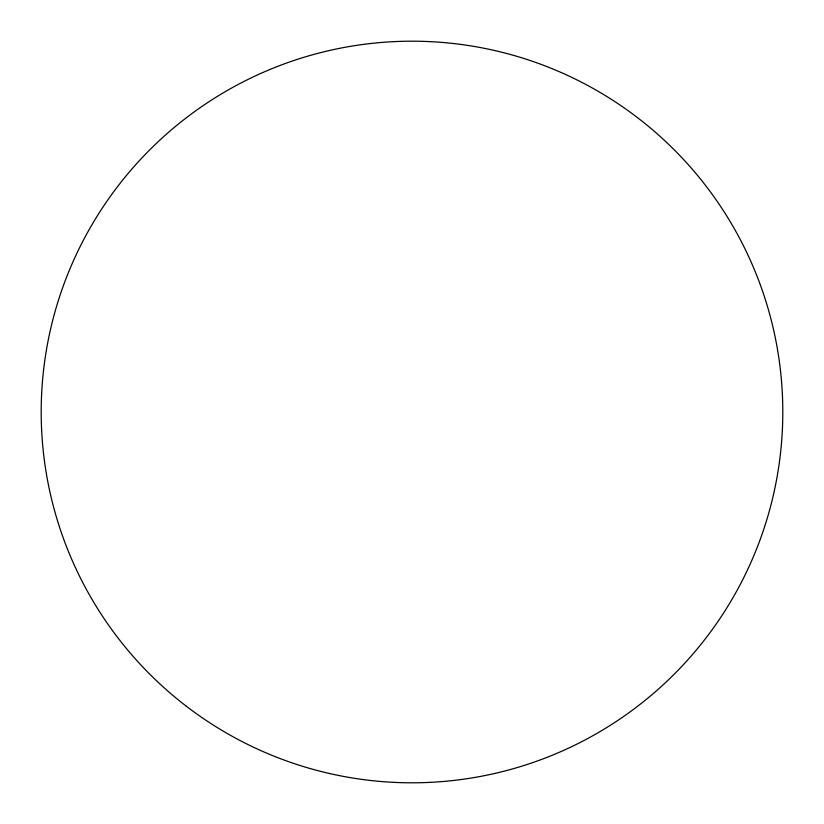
<?xml version="1.0" encoding="UTF-8"?>
<svg xmlns="http://www.w3.org/2000/svg" width="824" height="824" viewBox="0 0 824 824"><rect width="100%" height="100%" fill="white"/><g stroke="black" fill="none" stroke-linecap="round" stroke-linejoin="round"><path stroke-width="1.24" d="M186.275 706.178A370.8 370.8 0 0 0 779.628 460.4A370.8 370.8 0 0 0 270.097 69.422A370.8 370.8 0 0 0 186.275 706.178"/></g></svg>
